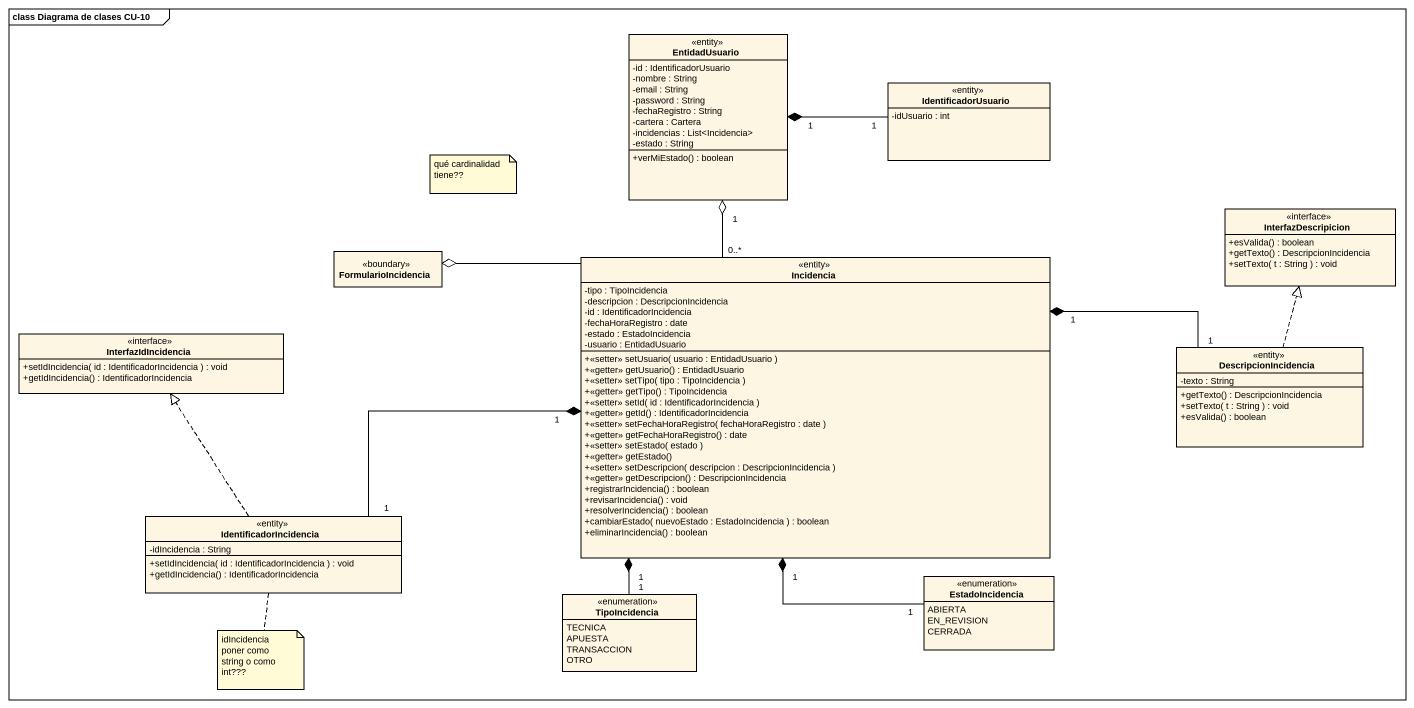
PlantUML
@startuml
mainframe class Diagrama de clases CU-10
hide circle
hide empty members
skinparam classAttributeIconSize 0
class EntidadUsuario <<entity>> {
  -id : IdentificadorUsuario
  -nombre : String
  -email : String
  -password : String
  -fechaRegistro : String
  -cartera : Cartera
  -incidencias : List<Incidencia>
  -estado : String
  +verMiEstado() : boolean
}
class IdentificadorUsuario <<entity>> {
  -idUsuario : int
}
interface InterfazDescripicion {
  +esValida() : boolean
  +getTexto() : DescripcionIncidencia
  +setTexto( t : String ) : void
}
class FormularioIncidencia <<boundary>>
class Incidencia <<entity>> {
  -tipo : TipoIncidencia
  -descripcion : DescripcionIncidencia
  -id : IdentificadorIncidencia
  -fechaHoraRegistro : date
  -estado : EstadoIncidencia
  -usuario : EntidadUsuario
  +<<setter>> setUsuario( usuario : EntidadUsuario )
  +<<getter>> getUsuario() : EntidadUsuario
  +<<setter>> setTipo( tipo : TipoIncidencia )
  +<<getter>> getTipo() : TipoIncidencia
  +<<setter>> setId( id : IdentificadorIncidencia )
  +<<getter>> getId() : IdentificadorIncidencia
  +<<setter>> setFechaHoraRegistro( fechaHoraRegistro : date )
  +<<getter>> getFechaHoraRegistro() : date
  +<<setter>> setEstado( estado )
  +<<getter>> getEstado()
  +<<setter>> setDescripcion( descripcion : DescripcionIncidencia )
  +<<getter>> getDescripcion() : DescripcionIncidencia
  +registrarIncidencia() : boolean
  +revisarIncidencia() : void
  +resolverIncidencia() : boolean
  +cambiarEstado( nuevoEstado : EstadoIncidencia ) : boolean
  +eliminarIncidencia() : boolean
}
interface InterfazIdIncidencia {
  +setIdIncidencia( id : IdentificadorIncidencia ) : void
  +getIdIncidencia() : IdentificadorIncidencia
}
class DescripcionIncidencia <<entity>> {
  -texto : String
  +getTexto() : DescripcionIncidencia
  +setTexto( t : String ) : void
  +esValida() : boolean
}
class IdentificadorIncidencia <<entity>> {
  -idIncidencia : String
  +setIdIncidencia( id : IdentificadorIncidencia ) : void
  +getIdIncidencia() : IdentificadorIncidencia
}
enum EstadoIncidencia {
  ABIERTA
  EN_REVISION
  CERRADA
}
enum TipoIncidencia {
  TECNICA
  APUESTA
  TRANSACCION
  OTRO
}
EntidadUsuario "1" *-right- "1" IdentificadorUsuario
EntidadUsuario "1" o-- "0..*" Incidencia
FormularioIncidencia o-right- Incidencia
Incidencia "1" *-right- "1" DescripcionIncidencia
Incidencia "1" *-left- "1" IdentificadorIncidencia
Incidencia "1" *-- "1" EstadoIncidencia
Incidencia "1" *-- "1" TipoIncidencia
DescripcionIncidencia .up.|> InterfazDescripicion
IdentificadorIncidencia .up.|> InterfazIdIncidencia
note as N1
  qué cardinalidad tiene??
end note
note bottom of IdentificadorIncidencia : idIncidencia poner como string o como int???
@enduml
